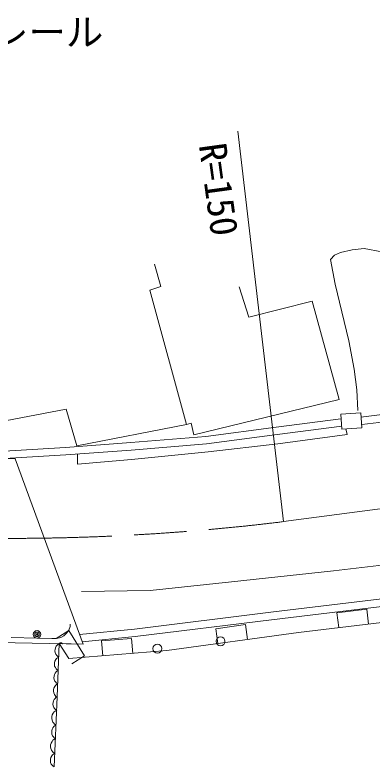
# Model space of a CAD drawing. Units: millimetres, scale not verified. Extents: x 40000 to 680000, y 20000 to 380000.
# Drawn here: x 214975 to 238894, y 245385 to 295628 of the extents above; entities that cross this region are included whole.
import ezdxf
from ezdxf.enums import TextEntityAlignment as Align

# ---------------------------------------------------------------- set-up
doc = ezdxf.new("R2010")
doc.units = ezdxf.units.MM
doc.header["$LTSCALE"] = 1000
doc.linetypes.add('CHAIN', pattern=[18.5, 12, -1.5, 3.5, -1.5])
for name, color, linetype, lineweight in [('M-BGD', 7, 'Continuous', 13), ('M-BMK', 2, 'CHAIN', 13), ('M-STR-HTXT', 7, 'Continuous', 13), ('M-STR-STR1', 1, 'Continuous', 13), ('M-STR-STRC', 7, 'Continuous', 13)]:
    doc.layers.add(name, color=color, linetype=linetype, lineweight=lineweight)
doc.styles.add('ＭＳ ゴシック', font='')
doc.styles.get('ＭＳ ゴシック').set_extended_font_data('MS Gothic')

msp = doc.modelspace()

# ---------------------------------------------------------------- linework, layer by layer
at = {"layer": 'M-BGD'}
for p, q in [((224305, 278974), (224717, 277491)), ((224717, 277491), (223988, 277238)), ((230608, 275439), (229943, 277459)), ((223988, 277238), (226427, 268274)), ((234821, 276512), (230608, 275439)), ((236626, 269947), (234821, 276512)), ((257949, 271238), (238081, 268756)), ((258011, 270743), (238143, 268262)), ((226934, 267579), (236626, 269947)), ((218382, 269284), (213219, 268305)), ((219111, 266853), (218382, 269284)), ((238090, 269045), (236749, 268955)), ((236749, 268955), (236817, 267961)), ((238158, 268051), (238090, 269045)), ((226427, 268274), (226744, 268368)), ((226744, 268368), (226934, 267579)), ((236740, 268647), (232417, 268092)), ((226427, 268274), (219111, 266853)), ((232417, 268092), (227726, 267466)), ((236804, 268153), (232484, 267598)), ((236817, 267961), (238158, 268051)), ((237165, 267611), (237070, 267978)), ((227726, 267466), (222704, 267061)), ((232484, 267598), (227779, 266970)), ((232540, 266979), (237165, 267611)), ((222704, 267061), (218351, 266729)), ((227779, 266970), (222742, 266564)), ((227884, 266443), (232540, 266979)), ((218351, 266729), (213869, 266471)), ((222742, 266564), (218380, 266232)), ((219142, 266290), (219142, 265622)), ((222753, 265938), (227884, 266443)), ((214987, 265966), (207852, 266259)), ((218380, 266232), (213898, 265974)), ((219142, 265622), (222753, 265938)), ((232059, 255718), (244483, 257224)), ((232119, 255223), (244543, 256729)), ((232119, 255223), (244543, 256729)), ((238474, 255926), (236489, 255689)), ((238593, 254937), (238474, 255926)), ((222950, 254588), (232059, 255718)), ((241274, 255258), (233928, 254379)), ((236489, 255689), (236608, 254700)), ((218658, 254771), (218572, 254534)), ((218663, 254930), (218658, 254771)), ((223005, 254093), (232119, 255223)), ((223005, 254093), (232119, 255223)), ((230374, 254896), (228394, 254623)), ((230511, 253909), (230374, 254896)), ((218560, 254498), (217714, 253967)), ((218446, 254338), (218241, 254145)), ((218572, 254534), (218446, 254338)), ((219627, 252813), (218560, 254498)), ((219288, 254234), (222950, 254588)), ((233928, 254379), (225114, 253166)), ((228394, 254623), (228531, 253636)), ((216437, 253995), (214706, 254043)), ((217436, 253968), (216437, 253995)), ((217756, 253959), (217436, 253968)), ((218038, 254031), (217756, 253959)), ((218241, 254145), (218038, 254031)), ((219465, 253751), (223005, 254093)), ((222753, 253970), (220760, 253804)), ((220760, 253804), (220843, 252811)), ((222836, 252977), (222753, 253970)), ((211973, 253725), (219520, 253600)), ((217646, 253242), (217642, 253134)), ((217668, 253349), (217646, 253242)), ((217726, 253454), (217668, 253349)), ((217782, 253524), (217726, 253454)), ((217838, 253576), (217782, 253524)), ((217930, 253626), (217800, 250071)), ((217930, 253626), (217838, 253576)), ((217930, 253626), (219520, 253600)), ((218136, 253623), (217930, 253626)), ((218566, 252622), (217930, 253626)), ((217948, 253646), (217936, 253626)), ((217961, 253658), (217948, 253646)), ((217977, 253669), (217961, 253658)), ((218001, 253681), (217977, 253669)), ((218025, 253684), (218001, 253681)), ((218049, 253684), (218025, 253684)), ((218073, 253680), (218049, 253684)), ((218097, 253667), (218073, 253680)), ((218112, 253655), (218097, 253667)), ((218124, 253643), (218112, 253655)), ((218136, 253623), (218124, 253643)), ((217642, 253134), (217656, 253026)), ((217656, 253026), (217706, 252916)), ((217706, 252916), (217757, 252843)), ((217757, 252843), (217809, 252787)), ((217897, 252730), (217805, 252680)), ((217809, 252787), (217897, 252730)), ((225114, 253166), (218566, 252622)), ((218781, 252282), (219627, 252813)), ((217613, 252346), (217609, 252238)), ((217609, 252238), (217623, 252130)), ((217635, 252453), (217613, 252346)), ((217693, 252558), (217635, 252453)), ((217749, 252628), (217693, 252558)), ((217805, 252680), (217749, 252628)), ((217623, 252130), (217673, 252020)), ((217716, 251732), (217660, 251662)), ((217673, 252020), (217724, 251947)), ((217772, 251784), (217716, 251732)), ((217724, 251947), (217776, 251891)), ((217864, 251834), (217772, 251784)), ((217776, 251891), (217864, 251834)), ((217580, 251450), (217576, 251342)), ((217576, 251342), (217590, 251234)), ((217602, 251556), (217580, 251450)), ((217590, 251234), (217640, 251124)), ((217660, 251662), (217602, 251556)), ((217627, 250766), (217569, 250660)), ((217684, 250836), (217627, 250766)), ((217640, 251124), (217691, 251051)), ((217739, 250887), (217684, 250836)), ((217691, 251051), (217743, 250995)), ((217831, 250938), (217739, 250887)), ((217743, 250995), (217831, 250938)), ((217547, 250553), (217543, 250446)), ((217543, 250446), (217557, 250338)), ((217569, 250660), (217547, 250553)), ((217557, 250338), (217607, 250228)), ((217607, 250228), (217659, 250155)), ((217535, 249795), (217512, 249688)), ((217594, 249900), (217535, 249795)), ((217800, 250071), (217590, 245385)), ((217651, 249969), (217594, 249900)), ((217707, 250021), (217651, 249969)), ((217659, 250155), (217711, 250099)), ((217800, 250071), (217707, 250021)), ((217711, 250099), (217798, 250042)), ((217512, 249688), (217507, 249581)), ((217507, 249581), (217521, 249473)), ((217521, 249473), (217570, 249363)), ((217570, 249363), (217620, 249289)), ((217620, 249289), (217672, 249232)), ((217672, 249232), (217759, 249175)), ((217440, 248750), (217435, 248631)), ((217465, 248869), (217440, 248750)), ((217531, 248985), (217465, 248869)), ((217594, 249062), (217531, 248985)), ((217657, 249119), (217594, 249062)), ((217759, 249175), (217657, 249119)), ((217435, 248631), (217449, 248510)), ((217449, 248510), (217504, 248388)), ((217504, 248388), (217560, 248306)), ((217560, 248306), (217618, 248244)), ((217618, 248244), (217715, 248179)), ((217428, 247797), (217423, 247690)), ((217450, 247904), (217428, 247797)), ((217509, 248009), (217450, 247904)), ((217566, 248078), (217509, 248009)), ((217623, 248130), (217566, 248078)), ((217715, 248179), (217623, 248130)), ((217423, 247690), (217436, 247582)), ((217436, 247582), (217485, 247472)), ((217485, 247472), (217536, 247398)), ((217572, 247228), (217510, 247171)), ((217536, 247398), (217587, 247341)), ((217675, 247284), (217572, 247228)), ((217587, 247341), (217675, 247284)), ((217355, 246859), (217350, 246740)), ((217350, 246740), (217365, 246619)), ((217381, 246978), (217355, 246859)), ((217446, 247094), (217381, 246978)), ((217510, 247171), (217446, 247094)), ((217365, 246619), (217419, 246497)), ((217419, 246497), (217476, 246415)), ((217476, 246415), (217533, 246353)), ((217538, 246239), (217481, 246187)), ((217533, 246353), (217630, 246288)), ((217630, 246288), (217538, 246239)), ((217343, 245906), (217338, 245799)), ((217338, 245799), (217351, 245690)), ((217366, 246013), (217343, 245906)), ((217351, 245690), (217400, 245581)), ((217424, 246118), (217366, 246013)), ((217481, 246187), (217424, 246118)), ((217400, 245581), (217451, 245506)), ((217451, 245506), (217502, 245450)), ((217502, 245450), (217590, 245393))]:
    msp.add_line(p, q, dxfattribs=at)
msp.add_lwpolyline([(237893, 269196), (237816, 270589), (237630, 271957), (237277, 273856), (236803, 275806), (236357, 277651), (236056, 279297), (236332, 279573), (236726, 279755), (237496, 279943), (238305, 280023), (239486, 279813), (240737, 279704), (241996, 279753), (243387, 279924), (246960, 280581), (250503, 281359), (251861, 281854)], dxfattribs=at)
for centre, major_axis in [((216443, 254244), (250, 0)), ((216443, 254244), (150, 0)), ((216443, 254244), (50, 0)), ((228705, 253784), (300, 0)), ((224493, 253290), (300, 0))]:
    msp.add_ellipse(centre, major_axis=major_axis, ratio=0.99659, dxfattribs=at)
at = {"layer": 'M-BMK'}
msp.add_line((232911, 261777), (251754, 264290), dxfattribs=at)
msp.add_ellipse((214599, 410103), major_axis=(149957, 0), ratio=0.99659, start_param=4.307798, end_param=4.834811, dxfattribs=at)
at = {"layer": 'M-STR-HTXT'}
msp.add_line((232911, 261777), (229858, 287877), dxfattribs=at)
at = {"layer": 'M-STR-STR1'}
msp.add_line((219520, 253600), (214987, 265966), dxfattribs=at)
at = {"layer": 'M-STR-STRC'}
for p, q in [((236267, 258493), (295883, 265459)), ((229442, 257756), (236267, 258493)), ((224015, 257182), (229442, 257756)), ((219410, 257100), (224015, 257182))]:
    msp.add_line(p, q, dxfattribs=at)

# ---------------------------------------------------------------- texts
at = {"layer": 'M-STR-HTXT', "style": 'ＭＳ ゴシック'}
msp.add_text('ガ－ドレール', height=1833, dxfattribs=at).set_placement((205872, 293018), align=Align.BOTTOM_LEFT)
msp.add_text('R=150', height=1833, rotation=277.826, dxfattribs=at).set_placement((226712, 286870), align=Align.BOTTOM_LEFT)

doc.saveas('drawing.dxf')
